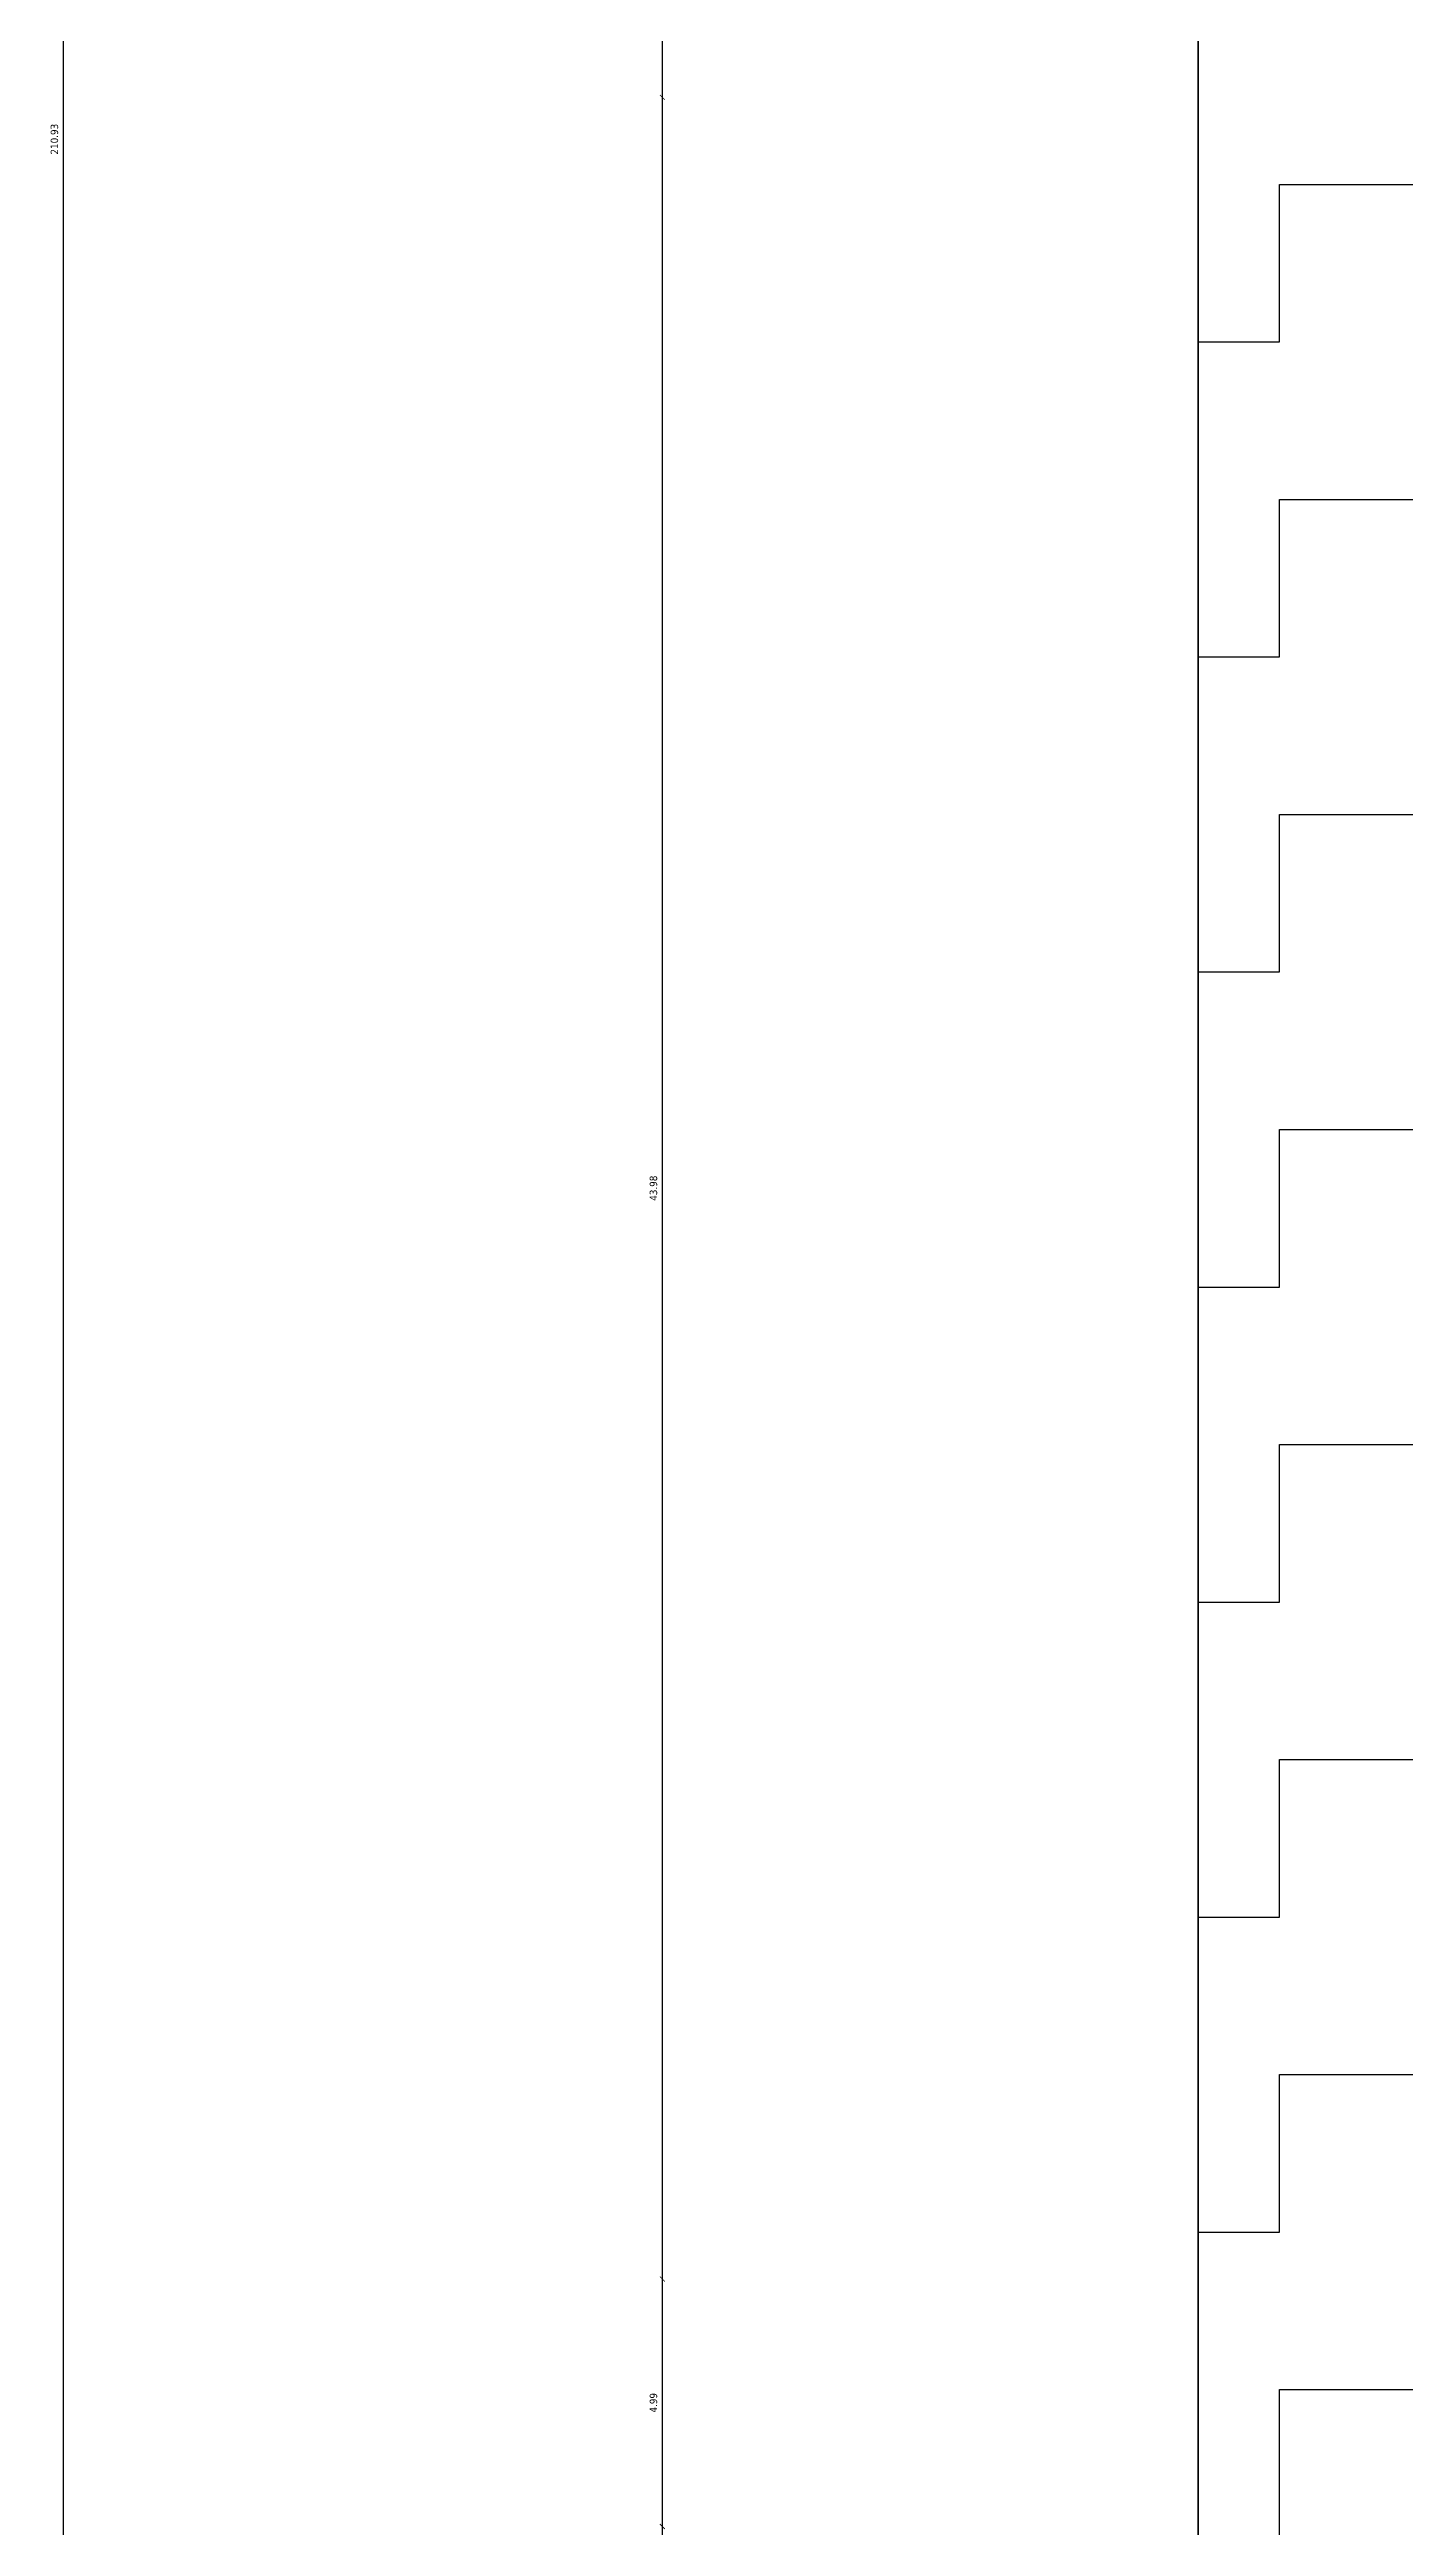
# Model space of a CAD drawing. Header units: millimetres. Extents: x 154 to 5560, y 36 to 724.
# Drawn here: x 4614.13 to 4641.43, y 364.61 to 414.54 of the extents above; entities that cross this region are included whole.
import ezdxf

# ---------------------------------------------------------------- set-up
doc = ezdxf.new("R2010")
doc.units = ezdxf.units.MM
doc.layers.add('MİMARİ PLAN', color=8, linetype='Continuous')
doc.styles.add('taho', font='tahoma.ttf')
doc.dimstyles.new('PATO', dxfattribs={"dimtxt": 0.15, "dimasz": 0.1, "dimexe": 0.02, "dimexo": 0, "dimgap": 0.1, "dimtad": 2, "dimzin": 1, "dimdsep": 46, "dimtxsty": 'taho', "dimblk": 'ARCHTICK', "dimcen": 0.1, "dimse1": 1, "dimse2": 1, "dimclrd": 256, "dimclre": 1, "dimclrt": 256, "dimadec": 0, "dimazin": 0, "dimtfac": 1, "dimtix": 1, "dimtmove": 0, "dimatfit": 3, "dimldrblk": 'ARCHTICK', "dimfxl": 1, "dimtolj": 1, "dimtzin": 0, "dimarcsym": 0})

# ---------------------------------------------------------------- blocks, each defined once
blk = doc.blocks.new('_ARCHTICK')
at = {"color": 0, "linetype": 'ByBlock', "const_width": 0.15}
blk.add_lwpolyline([(-0.5, -0.5), (0.5, 0.5)], dxfattribs=at)
blk = doc.blocks.new('*D177')
at = {"layer": 'Defpoints', "color": 0, "transparency": 16777216}
for p in [(4638.65, 413.579), (4626.476, 369.601), (4638.65, 369.601)]:
    blk.add_point(p, dxfattribs=at)
at = {"layer": 'MİMARİ PLAN', "lineweight": -2, "transparency": 16777216}
blk.add_line((4626.476, 413.579), (4626.476, 369.601), dxfattribs=at)
at = {"layer": 'MİMARİ PLAN', "lineweight": -2, "transparency": 16777216, "xscale": 0.1, "yscale": 0.1, "zscale": 0.1}
for p, rotation in [((4626.476, 413.579), 90), ((4626.476, 369.601), 270)]:
    blk.add_blockref('_ARCHTICK', p, dxfattribs=dict(at, rotation=rotation))
at = {"layer": 'MİMARİ PLAN', "transparency": 16777216, "insert": (4626.298, 391.59), "char_height": 0.15, "attachment_point": 5, "rotation": 90, "style": 'taho'}
blk.add_mtext('\\A1;43.98', dxfattribs=at)
blk = doc.blocks.new('*D186')
at = {"layer": 'Defpoints', "color": 0, "transparency": 16777216}
for p in [(4648.62, 364.614), (4626.476, 312.254), (4648.62, 312.254)]:
    blk.add_point(p, dxfattribs=at)
at = {"layer": 'MİMARİ PLAN', "lineweight": -2, "transparency": 16777216}
blk.add_line((4626.476, 364.614), (4626.476, 312.254), dxfattribs=at)
at = {"layer": 'MİMARİ PLAN', "lineweight": -2, "transparency": 16777216, "xscale": 0.1, "yscale": 0.1, "zscale": 0.1}
for p, rotation in [((4626.476, 364.614), 90), ((4626.476, 312.254), 270)]:
    blk.add_blockref('_ARCHTICK', p, dxfattribs=dict(at, rotation=rotation))
at = {"layer": 'MİMARİ PLAN', "transparency": 16777216, "insert": (4626.298, 338.434), "char_height": 0.15, "attachment_point": 5, "rotation": 90, "style": 'taho'}
blk.add_mtext('\\A1;52.36', dxfattribs=at)
blk = doc.blocks.new('*D187')
at = {"layer": 'Defpoints', "color": 0, "transparency": 16777216}
for p in [(4670.552, 369.601), (4626.476, 364.614), (4675.539, 364.614)]:
    blk.add_point(p, dxfattribs=at)
at = {"layer": 'MİMARİ PLAN', "lineweight": -2, "transparency": 16777216}
blk.add_line((4626.476, 369.601), (4626.476, 364.614), dxfattribs=at)
at = {"layer": 'MİMARİ PLAN', "lineweight": -2, "transparency": 16777216, "xscale": 0.1, "yscale": 0.1, "zscale": 0.1}
for p, rotation in [((4626.476, 369.601), 90), ((4626.476, 364.614), 270)]:
    blk.add_blockref('_ARCHTICK', p, dxfattribs=dict(at, rotation=rotation))
at = {"layer": 'MİMARİ PLAN', "transparency": 16777216, "insert": (4626.298, 367.108), "char_height": 0.15, "attachment_point": 5, "rotation": 90, "style": 'taho'}
blk.add_mtext('\\A1;4.99', dxfattribs=at)
blk = doc.blocks.new('*D192')
at = {"layer": 'Defpoints', "color": 0, "transparency": 16777216}
for p in [(4637.276, 518.202), (4614.403, 307.268), (4637.276, 307.268)]:
    blk.add_point(p, dxfattribs=at)
at = {"layer": 'MİMARİ PLAN', "lineweight": -2, "transparency": 16777216}
blk.add_line((4614.403, 518.202), (4614.403, 307.268), dxfattribs=at)
at = {"layer": 'MİMARİ PLAN', "lineweight": -2, "transparency": 16777216, "xscale": 0.1, "yscale": 0.1, "zscale": 0.1}
for p, rotation in [((4614.403, 518.202), 90), ((4614.403, 307.268), 270)]:
    blk.add_blockref('_ARCHTICK', p, dxfattribs=dict(at, rotation=rotation))
at = {"layer": 'MİMARİ PLAN', "transparency": 16777216, "insert": (4614.225, 412.735), "char_height": 0.15, "attachment_point": 5, "rotation": 90, "style": 'taho'}
blk.add_mtext('\\A1;210.93', dxfattribs=at)
blk = doc.blocks.new('*D198')
at = {"layer": 'Defpoints', "color": 0, "transparency": 16777216}
for p in [(4670.552, 418.566), (4626.476, 413.579), (4675.539, 413.579)]:
    blk.add_point(p, dxfattribs=at)
at = {"layer": 'MİMARİ PLAN', "lineweight": -2, "transparency": 16777216}
blk.add_line((4626.476, 418.566), (4626.476, 413.579), dxfattribs=at)
at = {"layer": 'MİMARİ PLAN', "lineweight": -2, "transparency": 16777216, "xscale": 0.1, "yscale": 0.1, "zscale": 0.1}
for p, rotation in [((4626.476, 418.566), 90), ((4626.476, 413.579), 270)]:
    blk.add_blockref('_ARCHTICK', p, dxfattribs=dict(at, rotation=rotation))
at = {"layer": 'MİMARİ PLAN', "transparency": 16777216, "insert": (4626.298, 416.073), "char_height": 0.15, "attachment_point": 5, "rotation": 90, "style": 'taho'}
blk.add_mtext('\\A1;4.99', dxfattribs=at)

msp = doc.modelspace()

# ---------------------------------------------------------------- hatches: boundary and pattern name
at = {"layer": 'MİMARİ PLAN'}
h = msp.add_hatch(dxfattribs=at)
h.set_pattern_fill('ZIGZAG', color=256, style=0)
h.set_pattern_definition([(0, (4673.8374, 605.4953), (3.175, 3.175), [3.175, -3.175]), (90, (4677.0124, 605.4953), (-3.175, 3.175), [3.175, -3.175])])
h.paths.add_polyline_path([(4642.263, 364.614), (4667.196, 364.614), (4708.332, 364.614), (4708.332, 369.601), (4642.263, 369.601), (4642.263, 513.216), (4654.733, 513.216), (4654.733, 518.202), (4637.276, 518.202), (4637.276, 307.268), (4660.963, 307.268), (4660.963, 312.254), (4642.263, 312.254)])

# ---------------------------------------------------------------- linework, layer by layer
at = {"layer": 'MİMARİ PLAN', "ltscale": 0.2}
msp.add_line((4637.276, 518.202), (4637.276, 307.268), dxfattribs=at)
at = {"layer": 'MİMARİ PLAN'}
msp.add_lwpolyline([(4938.47, 79.803), (4637.276, 79.803), (4637.276, 693.162), (4938.47, 693.162), (4938.47, 79.803)], dxfattribs=at)

# ---------------------------------------------------------------- dimensions: what is measured, and where the dimension line sits
for base, p1, p2, picture, middle in [((4614.403, 307.268), (4637.276, 518.202), (4637.276, 307.268), '*D192', (4614.225, 412.735)), ((4626.476, 413.579), (4670.552, 418.566), (4675.539, 413.579), '*D198', (4626.298, 416.073)), ((4626.476, 369.601), (4638.65, 413.579), (4638.65, 369.601), '*D177', (4626.298, 391.59)), ((4626.476, 364.614), (4670.552, 369.601), (4675.539, 364.614), '*D187', (4626.298, 367.108)), ((4626.476, 312.254), (4648.62, 364.614), (4648.62, 312.254), '*D186', (4626.298, 338.434))]:
    dim = msp.add_linear_dim(base=base, p1=p1, p2=p2, angle=90, dimstyle='PATO', dxfattribs=at)
    dim.commit()
    dim.dimension.update_dxf_attribs({"geometry": picture, "text_midpoint": middle})

doc.saveas('drawing.dxf')
